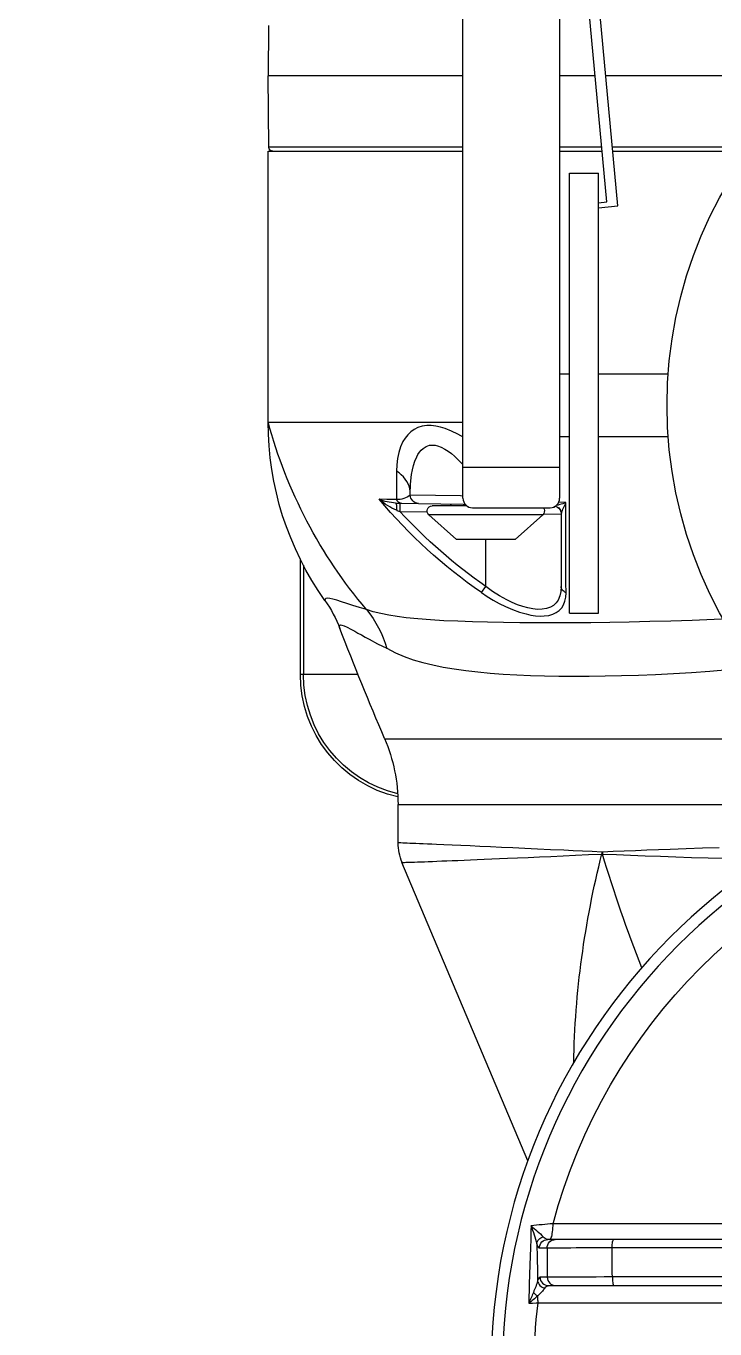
# Model space of a CAD drawing. Header units: millimetres. Extents: x -294625 to 2136527, y -251383 to 128331.
# Drawn here: x 1087689.5 to 1087771.5, y -78372.5 to -78217.3 of the extents above; entities that cross this region are included whole.
import ezdxf

# ---------------------------------------------------------------- set-up
doc = ezdxf.new("R2010")
doc.units = ezdxf.units.MM
doc.set_wipeout_variables(frame=1)
doc.layers.add('0.06 Trả nước', color=3, linetype='Continuous')
doc.layers.add('duong bao khuat', color=251, linetype='Continuous', lineweight=0)

# ---------------------------------------------------------------- blocks, each defined once
blk = doc.blocks.new('MB bom')
at = {"color": 8, "linetype": 'Continuous'}
for p, q in [((-199148.21, 638551.94), (-199148.21, 638633.13)), ((-199215.5, 638570.24), (-199215.5, 638622.64)), ((-199213.45, 638579.32), (-199213.45, 638622.54)), ((-199212.41, 638622.49), (-199212.41, 638579.11)), ((-199206.06, 638620.15), (-199206.06, 638572.04)), ((-199208.9, 638579.08), (-199208.9, 638619.98)), ((-199207.95, 638620.04), (-199207.95, 638579.29)), ((-199156.05, 638553.54), (-199156.05, 638609.76)), ((-199078.15, 638538.04), (-199078.15, 638603.04)), ((-199077.66, 638603.04), (-199077.66, 638538.12)), ((-199069.15, 638603.04), (-199069.15, 638538.04)), ((-199110.45, 638538.04), (-199110.45, 638597.59)), ((-199133.88, 638593.9), (-199134, 638591.24)), ((-199162.43, 638590.53), (-199162.48, 638592.54)), ((-199140.15, 638590.73), (-199139.97, 638592.95)), ((-199161.22, 638591.86), (-199161.28, 638589.87)), ((-199140.31, 638588.54), (-199140.15, 638590.73)), ((-199134, 638591.24), (-199134.1, 638588.63)), ((-199162.37, 638588.56), (-199162.43, 638590.53)), ((-199161.28, 638589.87), (-199161.35, 638587.92)), ((-199162.31, 638586.68), (-199162.37, 638588.56)), ((-199161.35, 638587.92), (-199161.41, 638586.01)), ((-199140.44, 638586.38), (-199140.31, 638588.54)), ((-199134.1, 638588.63), (-199134.18, 638586.06)), ((-199162.24, 638584.83), (-199162.31, 638586.68)), ((-199161.41, 638586.01), (-199161.46, 638584.6)), ((-199140.54, 638584.27), (-199140.44, 638586.38)), ((-199134.18, 638586.06), (-199134.25, 638583.56)), ((-199162.18, 638583.03), (-199162.24, 638584.83)), ((-199161.46, 638584.6), (-199161.52, 638583.21)), ((-199162.11, 638581.28), (-199162.18, 638583.03)), ((-199161.52, 638583.21), (-199161.57, 638581.85)), ((-199140.63, 638582.21), (-199140.54, 638584.27)), ((-199134.25, 638583.56), (-199134.31, 638581.11)), ((-199162.04, 638579.58), (-199162.11, 638581.28)), ((-199161.57, 638581.85), (-199161.62, 638580.51)), ((-199140.69, 638580.2), (-199140.63, 638582.21)), ((-199161.62, 638580.51), (-199161.68, 638579.2)), ((-199140.73, 638578.23), (-199140.69, 638580.2)), ((-199134.31, 638581.11), (-199134.35, 638578.79)), ((-199213.43, 638579.28), (-199213.45, 638579.32)), ((-199213.45, 638572.33), (-199213.45, 638579.32)), ((-199213.39, 638579.24), (-199213.43, 638579.28)), ((-199213.31, 638579.21), (-199213.39, 638579.24)), ((-199213.21, 638579.18), (-199213.31, 638579.21)), ((-199213.08, 638579.15), (-199213.21, 638579.18)), ((-199212.93, 638579.13), (-199213.08, 638579.15)), ((-199212.76, 638579.12), (-199212.93, 638579.13)), ((-199212.59, 638579.11), (-199212.76, 638579.12)), ((-199212.41, 638579.11), (-199212.59, 638579.11)), ((-199212.41, 638578.14), (-199212.42, 638577.19)), ((-199212.41, 638579.11), (-199211.97, 638579.1)), ((-199212.41, 638579.11), (-199212.41, 638578.14)), ((-199211.97, 638579.1), (-199211.53, 638579.1)), ((-199211.53, 638579.1), (-199211.09, 638579.1)), ((-199211.09, 638579.1), (-199210.65, 638579.09)), ((-199210.65, 638579.09), (-199210.22, 638579.09)), ((-199210.22, 638579.09), (-199209.78, 638579.09)), ((-199209.78, 638579.09), (-199209.34, 638579.08)), ((-199209.34, 638579.08), (-199208.9, 638579.08)), ((-199208.9, 638579.08), (-199208.71, 638579.08)), ((-199208.9, 638578.32), (-199208.9, 638579.08)), ((-199208.9, 638577.58), (-199208.9, 638578.32)), ((-199208.71, 638579.08), (-199208.53, 638579.1)), ((-199208.53, 638579.1), (-199208.37, 638579.12)), ((-199208.37, 638579.12), (-199208.23, 638579.14)), ((-199208.23, 638579.14), (-199208.11, 638579.17)), ((-199208.11, 638579.17), (-199208.02, 638579.21)), ((-199208.02, 638579.21), (-199207.97, 638579.25)), ((-199207.97, 638579.25), (-199207.95, 638579.29)), ((-199207.95, 638579.29), (-199207.95, 638572.3)), ((-199161.97, 638577.92), (-199162.04, 638579.58)), ((-199161.68, 638579.2), (-199161.74, 638577.91)), ((-199140.76, 638576.35), (-199140.73, 638578.23)), ((-199134.35, 638578.79), (-199134.38, 638576.53)), ((-199212.42, 638577.19), (-199212.42, 638576.45)), ((-199208.91, 638576.2), (-199208.9, 638576.88)), ((-199208.9, 638576.88), (-199208.9, 638577.58)), ((-199162.04, 638576.26), (-199161.97, 638577.86)), ((-199161.94, 638577.92), (-199161.97, 638577.92)), ((-199161.97, 638577.86), (-199161.97, 638577.92)), ((-199161.94, 638577.86), (-199161.97, 638577.86)), ((-199161.91, 638577.92), (-199161.94, 638577.92)), ((-199161.91, 638577.86), (-199161.94, 638577.86)), ((-199161.88, 638577.92), (-199161.91, 638577.92)), ((-199161.88, 638577.86), (-199161.91, 638577.86)), ((-199161.85, 638577.92), (-199161.88, 638577.92)), ((-199161.85, 638577.86), (-199161.88, 638577.86)), ((-199161.82, 638577.92), (-199161.85, 638577.92)), ((-199161.82, 638577.86), (-199161.85, 638577.86)), ((-199161.79, 638577.91), (-199161.82, 638577.92)), ((-199161.79, 638577.86), (-199161.82, 638577.86)), ((-199161.76, 638577.91), (-199161.79, 638577.91)), ((-199161.76, 638577.86), (-199161.79, 638577.86)), ((-199161.74, 638577.91), (-199161.76, 638577.91)), ((-199161.74, 638577.86), (-199161.76, 638577.86)), ((-199161.74, 638577.91), (-199161.74, 638577.86)), ((-199161.74, 638577.86), (-199161.68, 638576.69)), ((-199161.68, 638576.69), (-199161.63, 638575.55)), ((-199212.42, 638576.45), (-199212.42, 638575.73)), ((-199212.42, 638575.73), (-199212.42, 638575.04)), ((-199212.42, 638575.04), (-199212.42, 638574.39)), ((-199208.91, 638575.47), (-199208.91, 638576.2)), ((-199208.91, 638574.79), (-199208.91, 638575.47)), ((-199162.11, 638574.71), (-199162.04, 638576.26)), ((-199161.63, 638575.55), (-199161.57, 638574.42)), ((-199140.76, 638574.51), (-199140.76, 638576.35)), ((-199134.38, 638576.53), (-199134.39, 638574.33)), ((-199212.42, 638574.39), (-199212.43, 638573.8)), ((-199212.43, 638573.8), (-199212.43, 638573.27)), ((-199208.93, 638573.07), (-199208.92, 638573.6)), ((-199208.92, 638574.17), (-199208.91, 638574.79)), ((-199208.92, 638573.6), (-199208.92, 638574.17)), ((-199162.18, 638573.22), (-199162.11, 638574.71)), ((-199161.57, 638574.42), (-199161.52, 638573.32)), ((-199140.75, 638572.72), (-199140.76, 638574.51)), ((-199134.39, 638574.33), (-199134.4, 638572.19)), ((-199131.82, 638573.45), (-199131.33, 638573.55)), ((-199131.33, 638573.55), (-199130.8, 638573.58)), ((-199130.8, 638573.58), (-199129.63, 638573.57)), ((-199130.8, 638573.58), (-199130.74, 638573.45)), ((-199129.63, 638573.57), (-199128, 638573.57)), ((-199128, 638573.57), (-199126.27, 638573.57)), ((-199126.27, 638573.57), (-199124.46, 638573.57)), ((-199124.46, 638573.57), (-199123.17, 638573.57)), ((-199123.17, 638573.57), (-199121.83, 638573.57)), ((-199121.83, 638573.57), (-199120.46, 638573.57)), ((-199120.46, 638573.57), (-199120.05, 638573.57)), ((-199120.05, 638573.57), (-199120.02, 638571.88)), ((-199213.43, 638572.14), (-199213.45, 638572.33)), ((-199213.45, 638571.46), (-199213.45, 638572.33)), ((-199213.37, 638571.95), (-199213.43, 638572.14)), ((-199213.28, 638571.78), (-199213.37, 638571.95)), ((-199212.43, 638572.78), (-199212.44, 638572.35)), ((-199212.44, 638572.35), (-199212.44, 638572.01)), ((-199212.44, 638572.01), (-199212.44, 638571.74)), ((-199212.43, 638573.27), (-199212.43, 638572.78)), ((-199208.94, 638571.86), (-199208.93, 638572.2)), ((-199208.93, 638572.6), (-199208.93, 638573.07)), ((-199208.93, 638572.2), (-199208.93, 638572.6)), ((-199208.12, 638571.75), (-199208.03, 638571.92)), ((-199208.03, 638571.92), (-199207.97, 638572.11)), ((-199207.97, 638572.11), (-199207.95, 638572.3)), ((-199207.95, 638572.3), (-199207.95, 638571.39)), ((-199207.4, 638571.91), (-199207.22, 638571.94)), ((-199207.22, 638571.94), (-199207.02, 638571.97)), ((-199207.02, 638571.97), (-199206.79, 638572)), ((-199206.79, 638572), (-199206.56, 638572.02)), ((-199206.56, 638572.02), (-199206.31, 638572.03)), ((-199206.31, 638572.03), (-199206.06, 638572.04)), ((-199162.25, 638571.78), (-199162.18, 638573.22)), ((-199161.52, 638573.32), (-199161.45, 638571.72)), ((-199140.71, 638571), (-199140.75, 638572.72)), ((-199134.4, 638572.19), (-199134.4, 638570.13)), ((-199133.5, 638571.52), (-199133.37, 638572)), ((-199133.37, 638572), (-199133.17, 638572.42)), ((-199133.17, 638572.42), (-199132.92, 638572.77)), ((-199132.92, 638572.77), (-199132.62, 638573.06)), ((-199132.62, 638573.06), (-199132.26, 638573.28)), ((-199132.31, 638572.09), (-199132.53, 638571.71)), ((-199132.02, 638572.4), (-199132.31, 638572.09)), ((-199132.26, 638573.28), (-199131.82, 638573.45)), ((-199131.68, 638572.64), (-199132.02, 638572.4)), ((-199131.19, 638572.85), (-199131.68, 638572.64)), ((-199130.65, 638572.96), (-199131.19, 638572.85)), ((-199130.74, 638573.45), (-199130.67, 638573.34)), ((-199130.67, 638573.34), (-199130.59, 638573.24)), ((-199130.06, 638573), (-199130.65, 638572.96)), ((-199130.59, 638573.24), (-199130.5, 638573.16)), ((-199130.5, 638573.16), (-199130.39, 638573.09)), ((-199130.39, 638573.09), (-199130.29, 638573.04)), ((-199130.29, 638573.04), (-199130.17, 638573.01)), ((-199130.17, 638573.01), (-199130.06, 638573)), ((-199121.43, 638573), (-199130.06, 638573)), ((-199121.43, 638573), (-199121.31, 638573.02)), ((-199121.4, 638570.89), (-199121.43, 638573)), ((-199121.13, 638572.98), (-199121.31, 638573.02)), ((-199120.97, 638572.91), (-199121.13, 638572.98)), ((-199120.82, 638572.82), (-199120.97, 638572.91)), ((-199120.69, 638572.7), (-199120.82, 638572.82)), ((-199120.58, 638572.56), (-199120.69, 638572.7)), ((-199120.5, 638572.4), (-199120.58, 638572.56)), ((-199120.45, 638572.23), (-199120.5, 638572.4)), ((-199120.44, 638572.1), (-199120.45, 638572.23)), ((-199120.43, 638572.06), (-199120.44, 638572.1)), ((-199120.42, 638571.32), (-199120.43, 638572.06)), ((-199213.69, 638570.9), (-199213.73, 638571.07)), ((-199213.62, 638570.74), (-199213.69, 638570.9)), ((-199213.53, 638570.6), (-199213.62, 638570.74)), ((-199213.43, 638570.47), (-199213.53, 638570.6)), ((-199213.43, 638571.27), (-199213.45, 638571.46)), ((-199213.37, 638571.09), (-199213.43, 638571.27)), ((-199213.3, 638570.36), (-199213.43, 638570.47)), ((-199213.28, 638570.92), (-199213.37, 638571.09)), ((-199213.16, 638570.28), (-199213.3, 638570.36)), ((-199213.16, 638571.63), (-199213.28, 638571.78)), ((-199213.16, 638570.77), (-199213.28, 638570.92)), ((-199213.01, 638571.51), (-199213.16, 638571.63)), ((-199213.01, 638570.64), (-199213.16, 638570.77)), ((-199212.83, 638571.42), (-199213.01, 638571.51)), ((-199212.83, 638570.55), (-199213.01, 638570.64)), ((-199212.65, 638571.36), (-199212.83, 638571.42)), ((-199212.65, 638570.5), (-199212.83, 638570.55)), ((-199212.45, 638571.34), (-199212.65, 638571.36)), ((-199212.45, 638570.48), (-199212.65, 638570.5)), ((-199212.5, 638570.38), (-199212.64, 638570.28)), ((-199212.45, 638570.48), (-199212.5, 638570.38)), ((-199212.44, 638571.74), (-199212.45, 638571.51)), ((-199212.45, 638571.51), (-199212.45, 638571.34)), ((-199212.01, 638571.34), (-199212.45, 638571.34)), ((-199212.45, 638571.34), (-199212.45, 638570.48)), ((-199211.58, 638571.34), (-199212.01, 638571.34)), ((-199211.14, 638571.33), (-199211.58, 638571.34)), ((-199210.7, 638571.33), (-199211.14, 638571.33)), ((-199210.26, 638571.33), (-199210.7, 638571.33)), ((-199209.83, 638571.32), (-199210.26, 638571.33)), ((-199209.39, 638571.32), (-199209.83, 638571.32)), ((-199208.95, 638571.31), (-199209.39, 638571.32)), ((-199208.95, 638571.54), (-199208.94, 638571.86)), ((-199208.95, 638571.31), (-199208.95, 638571.54)), ((-199208.95, 638571.31), (-199208.76, 638571.33)), ((-199208.95, 638570.4), (-199208.95, 638571.31)), ((-199208.95, 638570.4), (-199208.76, 638570.42)), ((-199208.93, 638570.34), (-199208.95, 638570.4)), ((-199208.76, 638571.33), (-199208.57, 638571.39)), ((-199208.76, 638570.42), (-199208.57, 638570.48)), ((-199208.57, 638571.39), (-199208.4, 638571.48)), ((-199208.57, 638570.48), (-199208.4, 638570.57)), ((-199208.4, 638571.48), (-199208.24, 638571.6)), ((-199208.4, 638570.57), (-199208.24, 638570.69)), ((-199208.24, 638571.6), (-199208.12, 638571.75)), ((-199208.24, 638570.69), (-199208.12, 638570.84)), ((-199208.12, 638570.84), (-199208.03, 638571.01)), ((-199208.03, 638571.01), (-199207.97, 638571.2)), ((-199207.97, 638571.2), (-199207.95, 638571.39)), ((-199207.95, 638571.61), (-199207.93, 638571.67)), ((-199207.94, 638570.33), (-199207.84, 638570.44)), ((-199207.93, 638571.67), (-199207.89, 638571.72)), ((-199207.89, 638571.72), (-199207.81, 638571.77)), ((-199207.84, 638570.44), (-199207.75, 638570.57)), ((-199207.81, 638571.77), (-199207.7, 638571.82)), ((-199207.75, 638570.57), (-199207.68, 638570.72)), ((-199207.7, 638571.82), (-199207.57, 638571.87)), ((-199207.68, 638570.72), (-199207.63, 638570.87)), ((-199207.57, 638571.87), (-199207.4, 638571.91)), ((-199162.37, 638569.07), (-199162.31, 638570.4)), ((-199162.31, 638570.4), (-199162.25, 638571.78)), ((-199161.45, 638571.72), (-199161.38, 638570.17)), ((-199140.66, 638569.32), (-199140.71, 638571)), ((-199133.58, 638570.49), (-199133.57, 638570.98)), ((-199133.54, 638569.95), (-199133.58, 638570.49)), ((-199133.57, 638570.98), (-199133.5, 638571.52)), ((-199132.78, 638570.74), (-199132.79, 638570.16)), ((-199132.69, 638571.26), (-199132.78, 638570.74)), ((-199132.53, 638571.71), (-199132.69, 638571.26)), ((-199121.5, 638570.8), (-199124.45, 638567.5)), ((-199121.5, 638570.8), (-199121.5, 638557.2)), ((-199120.45, 638570.4), (-199120.45, 638557.6)), ((-199120.3, 638564.29), (-199120.42, 638571.32)), ((-199120.41, 638571.26), (-199120.42, 638571.32)), ((-199120.39, 638571.19), (-199120.41, 638571.26)), ((-199120.36, 638571.13), (-199120.39, 638571.19)), ((-199120.31, 638571.07), (-199120.36, 638571.13)), ((-199120.25, 638571.02), (-199120.31, 638571.07)), ((-199120.18, 638570.97), (-199120.25, 638571.02)), ((-199120.1, 638570.92), (-199120.18, 638570.97)), ((-199120.01, 638570.88), (-199120.1, 638570.92)), ((-199120.02, 638571.88), (-199120.01, 638570.88)), ((-199120.01, 638570.88), (-199119.91, 638570)), ((-199215.55, 638569.13), (-199215.53, 638569.57)), ((-199213.26, 638569.19), (-199215.55, 638569.13)), ((-199215.53, 638569.57), (-199215.51, 638570.03)), ((-199215.51, 638570.03), (-199215.5, 638570.24)), ((-199215.5, 638570.24), (-199215.4, 638570.24)), ((-199215.4, 638570.24), (-199215.29, 638570.24)), ((-199215.29, 638570.24), (-199215.19, 638570.23)), ((-199215.19, 638570.23), (-199215.08, 638570.23)), ((-199215.08, 638570.23), (-199214.98, 638570.23)), ((-199214.98, 638570.23), (-199214.88, 638570.22)), ((-199214.88, 638570.22), (-199214.78, 638570.21)), ((-199214.78, 638570.21), (-199214.68, 638570.2)), ((-199214.63, 638570.13), (-199214.68, 638570.2)), ((-199214.58, 638570.05), (-199214.63, 638570.13)), ((-199214.53, 638569.98), (-199214.58, 638570.05)), ((-199214.48, 638569.91), (-199214.53, 638569.98)), ((-199214.42, 638569.85), (-199214.48, 638569.91)), ((-199214.36, 638569.79), (-199214.42, 638569.85)), ((-199214.31, 638569.73), (-199214.36, 638569.79)), ((-199214.25, 638569.68), (-199214.31, 638569.73)), ((-199210.97, 638569.26), (-199213.26, 638569.19)), ((-199213.02, 638570.22), (-199213.16, 638570.28)), ((-199212.87, 638570.19), (-199213.02, 638570.22)), ((-199212.64, 638570.28), (-199212.87, 638570.19)), ((-199208.93, 638569.32), (-199210.97, 638569.26)), ((-199208.87, 638570.27), (-199208.93, 638570.34)), ((-199207.92, 638569.36), (-199208.93, 638569.32)), ((-199208.77, 638570.2), (-199208.87, 638570.27)), ((-199208.63, 638570.14), (-199208.77, 638570.2)), ((-199208.47, 638570.08), (-199208.63, 638570.14)), ((-199208.47, 638570.08), (-199208.33, 638570.11)), ((-199208.33, 638570.11), (-199208.19, 638570.16)), ((-199208.19, 638570.16), (-199208.06, 638570.23)), ((-199208.06, 638570.23), (-199207.94, 638570.33)), ((-199206.92, 638569.38), (-199207.92, 638569.36)), ((-199206.3, 638569.4), (-199206.92, 638569.38)), ((-199198.56, 638569.04), (-199162.97, 638554.01)), ((-199162.43, 638567.8), (-199162.37, 638569.07)), ((-199161.38, 638570.17), (-199161.31, 638568.68)), ((-199140.59, 638567.69), (-199140.66, 638569.32)), ((-199134.4, 638570.13), (-199134.39, 638568.08)), ((-199133.46, 638569.39), (-199133.54, 638569.95)), ((-199133.34, 638568.81), (-199133.46, 638569.39)), ((-199133.11, 638568.01), (-199133.34, 638568.81)), ((-199132.79, 638570.16), (-199132.74, 638569.6)), ((-199132.74, 638569.6), (-199132.62, 638569.02)), ((-199132.62, 638569.02), (-199132.46, 638568.41)), ((-199119.91, 638570), (-199119.81, 638569.07)), ((-199119.81, 638569.07), (-199119.71, 638568.12)), ((-199162.48, 638566.58), (-199162.43, 638567.8)), ((-199161.31, 638568.68), (-199161.24, 638567.25)), ((-199161.24, 638567.25), (-199161.18, 638565.87)), ((-199140.5, 638566.09), (-199140.59, 638567.69)), ((-199134.39, 638568.08), (-199134.36, 638566.11)), ((-199132.81, 638567.18), (-199133.11, 638568.01)), ((-199132.46, 638568.41), (-199132.24, 638567.78)), ((-199132.24, 638567.78), (-199131.97, 638567.14)), ((-199124.45, 638567.5), (-199124.45, 638560.5)), ((-199119.71, 638568.12), (-199119.6, 638567.14)), ((-199162.52, 638565.63), (-199162.48, 638566.58)), ((-199161.18, 638565.87), (-199161.12, 638564.56)), ((-199140.39, 638564.54), (-199140.5, 638566.09)), ((-199134.36, 638566.11), (-199134.33, 638564.22)), ((-199132.45, 638566.36), (-199132.81, 638567.18)), ((-199132.09, 638565.62), (-199132.45, 638566.36)), ((-199131.97, 638567.14), (-199131.66, 638566.5)), ((-199131.66, 638566.5), (-199131.18, 638565.65)), ((-199119.6, 638567.14), (-199119.5, 638566.14)), ((-199119.5, 638566.14), (-199119.39, 638565.13)), ((-199119.01, 638564), (-199116.32, 638566.54)), ((-199116.32, 638566.54), (-199115.58, 638565.73)), ((-199115.58, 638565.73), (-199114.86, 638564.91)), ((-199162.6, 638563.83), (-199162.56, 638564.71)), ((-199162.56, 638564.71), (-199162.52, 638565.63)), ((-199161.12, 638564.56), (-199161.06, 638563.31)), ((-199140.25, 638563.05), (-199140.39, 638564.54)), ((-199134.33, 638564.22), (-199134.28, 638562.41)), ((-199131.69, 638564.9), (-199132.09, 638565.62)), ((-199131.26, 638564.18), (-199131.69, 638564.9)), ((-199130.79, 638563.49), (-199131.26, 638564.18)), ((-199131.18, 638565.65), (-199130.64, 638564.81)), ((-199130.64, 638564.81), (-199130.05, 638564)), ((-199119.3, 638564.31), (-199120.3, 638564.29)), ((-199120.29, 638563.98), (-199120.3, 638564.29)), ((-199119.39, 638565.13), (-199119.3, 638564.31)), ((-199119.3, 638564.31), (-199119.29, 638564)), ((-199119.01, 638564), (-199119.3, 638564.31)), ((-199114.86, 638564.91), (-199114.17, 638564.06)), ((-199162.67, 638562.18), (-199162.64, 638562.99)), ((-199162.64, 638562.99), (-199162.6, 638563.83)), ((-199161.06, 638563.31), (-199161.01, 638562.13)), ((-199140.08, 638561.62), (-199140.25, 638563.05)), ((-199130.79, 638563.49), (-199130.05, 638564)), ((-199130.05, 638564), (-199124.45, 638564)), ((-199119.29, 638564), (-199120.29, 638563.98)), ((-199120.15, 638555.98), (-199120.29, 638563.98)), ((-199119.29, 638564), (-199119.15, 638555)), ((-199119.29, 638564), (-199119.01, 638564)), ((-199117.9, 638563.22), (-199119.01, 638564)), ((-199117.09, 638562.61), (-199117.9, 638563.22)), ((-199116.3, 638561.97), (-199117.09, 638562.61)), ((-199114.17, 638564.06), (-199113.51, 638563.21)), ((-199113.51, 638563.21), (-199112.89, 638562.34)), ((-199162.73, 638560.69), (-199162.7, 638561.42)), ((-199162.7, 638561.42), (-199162.67, 638562.18)), ((-199161.01, 638562.13), (-199160.96, 638561.02)), ((-199139.89, 638560.25), (-199140.08, 638561.62)), ((-199134.28, 638562.41), (-199134.21, 638560.68)), ((-199115.56, 638561.32), (-199116.3, 638561.97)), ((-199114.87, 638560.65), (-199115.56, 638561.32)), ((-199112.89, 638562.34), (-199112.34, 638561.46)), ((-199112.34, 638561.46), (-199111.9, 638560.69)), ((-199162.78, 638559.36), (-199162.75, 638560)), ((-199162.75, 638560), (-199162.73, 638560.69)), ((-199160.96, 638561.02), (-199160.91, 638559.98)), ((-199160.91, 638559.98), (-199160.87, 638559.01)), ((-199139.67, 638558.93), (-199139.89, 638560.25)), ((-199134.21, 638560.68), (-199134.14, 638559)), ((-199124.45, 638560.5), (-199121.5, 638557.2)), ((-199114.53, 638560.28), (-199114.87, 638560.65)), ((-199114.21, 638559.9), (-199114.53, 638560.28)), ((-199113.93, 638559.52), (-199114.21, 638559.9)), ((-199113.68, 638559.14), (-199113.93, 638559.52)), ((-199111.9, 638560.69), (-199111.53, 638559.92)), ((-199111.53, 638559.92), (-199111.22, 638559.16)), ((-199162.84, 638557.65), (-199162.82, 638558.18)), ((-199162.82, 638558.18), (-199162.8, 638558.75)), ((-199162.8, 638558.75), (-199162.78, 638559.36)), ((-199160.87, 638559.01), (-199160.83, 638558.12)), ((-199160.83, 638558.12), (-199160.81, 638557.56)), ((-199139.42, 638557.68), (-199139.67, 638558.93)), ((-199134.14, 638559), (-199134.04, 638557.4)), ((-199113.44, 638558.68), (-199113.68, 638559.14)), ((-199113.28, 638558.23), (-199113.44, 638558.68)), ((-199113.22, 638557.98), (-199113.28, 638558.23)), ((-199113.19, 638557.74), (-199113.22, 638557.98)), ((-199111.22, 638559.16), (-199111.05, 638558.59)), ((-199111.05, 638558.59), (-199110.93, 638558.03)), ((-199110.93, 638558.03), (-199110.87, 638557.5)), ((-199162.89, 638556.27), (-199162.88, 638556.69)), ((-199162.88, 638556.69), (-199162.86, 638557.15)), ((-199162.86, 638557.15), (-199162.84, 638557.65)), ((-199160.81, 638557.56), (-199160.79, 638557.04)), ((-199160.79, 638557.04), (-199160.77, 638556.55)), ((-199160.77, 638556.55), (-199160.75, 638556.1)), ((-199139.13, 638556.49), (-199139.42, 638557.68)), ((-199138.79, 638555.35), (-199139.13, 638556.49)), ((-199134.04, 638557.4), (-199133.92, 638555.91)), ((-199121.12, 638553.76), (-199121.17, 638557.01)), ((-199113.8, 638556.3), (-199113.59, 638556.53)), ((-199113.59, 638556.53), (-199113.36, 638556.88)), ((-199113.36, 638556.88), (-199113.22, 638557.3)), ((-199113.22, 638557.3), (-199113.19, 638557.74)), ((-199110.95, 638556.43), (-199111.1, 638555.91)), ((-199110.87, 638556.99), (-199110.95, 638556.43)), ((-199110.87, 638557.5), (-199110.87, 638556.99)), ((-199162.95, 638554.67), (-199162.94, 638554.91)), ((-199162.94, 638554.91), (-199162.93, 638555.2)), ((-199162.93, 638555.2), (-199162.92, 638555.52)), ((-199162.92, 638555.52), (-199162.91, 638555.88)), ((-199162.91, 638555.88), (-199162.89, 638556.27)), ((-199160.75, 638556.1), (-199160.73, 638555.68)), ((-199160.73, 638555.68), (-199160.71, 638555.3)), ((-199160.71, 638555.3), (-199160.7, 638554.95)), ((-199160.7, 638554.95), (-199160.68, 638554.64)), ((-199138.4, 638554.26), (-199138.79, 638555.35)), ((-199133.92, 638555.91), (-199133.78, 638554.51)), ((-199120.12, 638553.99), (-199120.15, 638555.98)), ((-199119.15, 638555), (-199119, 638555)), ((-199119, 638555), (-199117.84, 638555.04)), ((-199119, 638555), (-199118.7, 638554.98)), ((-199118.7, 638554.98), (-199118.4, 638554.93)), ((-199118.4, 638554.93), (-199118.1, 638554.85)), ((-199118.1, 638554.85), (-199117.81, 638554.73)), ((-199117.84, 638555.04), (-199116.72, 638555.16)), ((-199116.72, 638555.16), (-199116.16, 638555.26)), ((-199116.16, 638555.26), (-199115.62, 638555.39)), ((-199115.62, 638555.39), (-199115.1, 638555.56)), ((-199115.1, 638555.56), (-199114.61, 638555.77)), ((-199114.61, 638555.77), (-199114.32, 638555.92)), ((-199114.32, 638555.92), (-199114.05, 638556.1)), ((-199114.05, 638556.1), (-199113.8, 638556.3)), ((-199111.61, 638555.05), (-199111.96, 638554.69)), ((-199111.33, 638555.45), (-199111.61, 638555.05)), ((-199111.1, 638555.91), (-199111.33, 638555.45)), ((-199162.97, 638554.08), (-199162.96, 638554.17)), ((-199162.97, 638554.03), (-199162.97, 638554.08)), ((-199162.97, 638554.02), (-199162.97, 638554.03)), ((-199162.96, 638554.3), (-199162.95, 638554.46)), ((-199162.96, 638554.17), (-199162.96, 638554.3)), ((-199162.95, 638554.46), (-199162.95, 638554.67)), ((-199160.68, 638554.64), (-199160.67, 638554.37)), ((-199160.67, 638554.37), (-199160.66, 638554.13)), ((-199160.66, 638554.13), (-199160.65, 638553.87)), ((-199160.65, 638553.87), (-199160.64, 638553.68)), ((-199160.64, 638553.68), (-199160.64, 638553.57)), ((-199160.64, 638553.57), (-199160.64, 638553.55)), ((-199160.64, 638553.54), (-199156.05, 638553.54)), ((-199137.96, 638553.22), (-199138.4, 638554.26)), ((-199133.78, 638554.51), (-199133.65, 638553.43)), ((-199133.65, 638553.43), (-199133.49, 638552.43)), ((-199120.12, 638553.77), (-199121.12, 638553.76)), ((-199120.98, 638553.38), (-199121.12, 638553.76)), ((-199120.8, 638553.37), (-199120.98, 638553.38)), ((-199120.64, 638553.37), (-199120.8, 638553.37)), ((-199120.49, 638553.36), (-199120.64, 638553.37)), ((-199120.36, 638553.34), (-199120.49, 638553.36)), ((-199120.25, 638553.32), (-199120.36, 638553.34)), ((-199120.17, 638553.3), (-199120.25, 638553.32)), ((-199120.12, 638553.28), (-199120.17, 638553.3)), ((-199120.11, 638553.25), (-199120.12, 638553.99)), ((-199120.11, 638553.89), (-199120.12, 638553.99)), ((-199120.11, 638553.25), (-199120.12, 638553.28)), ((-199120.09, 638553.8), (-199120.11, 638553.89)), ((-199120.05, 638553.71), (-199120.09, 638553.8)), ((-199120.01, 638553.62), (-199120.05, 638553.71)), ((-199119.95, 638553.54), (-199120.01, 638553.62)), ((-199119.87, 638553.47), (-199119.95, 638553.54)), ((-199119.79, 638553.4), (-199119.87, 638553.47)), ((-199119.7, 638553.34), (-199119.79, 638553.4)), ((-199118.04, 638553.35), (-199119.7, 638553.34)), ((-199119.7, 638553.34), (-199119.68, 638552.21)), ((-199116.31, 638553.37), (-199118.04, 638553.35)), ((-199117.81, 638554.73), (-199117.53, 638554.57)), ((-199117.53, 638554.57), (-199117.26, 638554.39)), ((-199117.26, 638554.39), (-199117, 638554.18)), ((-199117, 638554.18), (-199116.75, 638553.93)), ((-199116.75, 638553.93), (-199116.52, 638553.66)), ((-199116.52, 638553.66), (-199116.31, 638553.37)), ((-199115.54, 638553.4), (-199116.31, 638553.37)), ((-199114.8, 638553.48), (-199115.54, 638553.4)), ((-199114.08, 638553.63), (-199114.8, 638553.48)), ((-199113.4, 638553.84), (-199114.08, 638553.63)), ((-199112.78, 638554.13), (-199113.4, 638553.84)), ((-199112.35, 638554.39), (-199112.78, 638554.13)), ((-199111.96, 638554.69), (-199112.35, 638554.39)), ((-199137.43, 638552.21), (-199137.96, 638553.22)), ((-199136.88, 638551.09), (-199137.43, 638552.21)), ((-199133.49, 638552.43), (-199133.3, 638551.48)), ((-199119.68, 638552.21), (-199119.66, 638551.3)), ((-199136.34, 638550.08), (-199136.88, 638551.09)), ((-199133.3, 638551.48), (-199133.07, 638550.59)), ((-199133.07, 638550.59), (-199132.79, 638549.76)), ((-199140.55, 638548.77), (-199140.55, 638542.25)), ((-199136.09, 638549.61), (-199136.34, 638550.08)), ((-199135.84, 638549.17), (-199136.09, 638549.61)), ((-199135.61, 638548.76), (-199135.84, 638549.17)), ((-199135.4, 638548.38), (-199135.61, 638548.76)), ((-199132.81, 638549.78), (-199132.57, 638548.93)), ((-199132.79, 638549.76), (-199132.81, 638549.78)), ((-199132.79, 638549.76), (-199132.79, 638549.76)), ((-199132.57, 638548.93), (-199132.32, 638548.14)), ((-199135.13, 638547.89), (-199135.4, 638548.38)), ((-199134.9, 638547.46), (-199135.13, 638547.89)), ((-199134.75, 638547.12), (-199134.9, 638547.46)), ((-199134.66, 638546.85), (-199134.75, 638547.12)), ((-199132.32, 638548.14), (-199132.1, 638547.43)), ((-199132.1, 638547.43), (-199131.88, 638546.8)), ((-199135.06, 638546.61), (-199134.95, 638546.57)), ((-199134.95, 638546.57), (-199134.86, 638546.55)), ((-199134.86, 638546.55), (-199134.72, 638546.57)), ((-199134.72, 638546.57), (-199134.65, 638546.67)), ((-199134.65, 638546.67), (-199134.66, 638546.85)), ((-199131.88, 638546.8), (-199131.7, 638546.24)), ((-199131.7, 638546.24), (-199131.57, 638545.78)), ((-199131.57, 638545.78), (-199131.48, 638545.41)), ((-199131.59, 638544.84), (-199131.73, 638544.82)), ((-199131.73, 638544.82), (-199131.73, 638544.82)), ((-199131.73, 638544.82), (-199131.73, 638544.82)), ((-199131.49, 638544.94), (-199131.59, 638544.84)), ((-199131.46, 638545.13), (-199131.49, 638544.94)), ((-199131.48, 638545.41), (-199131.46, 638545.13)), ((-199127.51, 638542.25), (-199140.55, 638542.25)), ((-199140.55, 638542.25), (-199140.55, 638541.89)), ((-199140.55, 638541.89), (-199126.81, 638541.89)), ((-199110.45, 638538.04), (-199078.15, 638538.04)), ((-199077.66, 638538.12), (-199069.15, 638538.04)), ((-199063.15, 638538.09), (-199069.15, 638538.04))]:
    blk.add_line(p, q, dxfattribs=at)
for radius in [72.9, 71.55]:
    blk.add_circle((-199223.45, 638637.54), radius, dxfattribs=at)
for centre, radius, start, end in [((-199223.45, 638637.54), 67.77, 284.866, 345.134), ((-199113.31, 638740.35), 169.56, 248.47, 253.323), ((-199188.96, 638683.75), 109.28, 271.0905, 284.3017), ((-199125.52, 638584.32), 12.06, 290.445, 296.9687), ((-199114.91, 638571.46), 5.56, 157.6752, 173.843), ((-198889.26, 638542.12), 318.21, 174.6056, 175.0828), ((-199121.43, 638572), 1, 1, 90), ((-199208.96, 638564.86), 7.82, 127.5302, 136.9267), ((-199213.92, 638571.49), 0.467, 293.622, 356.1404), ((-199207.09, 638571.56), 0.883, 191.5051, 232.1254), ((-199221.26, 638557.22), 19.29, 39.1525, 45.0302), ((-199121.05, 638570.4), 0.6, 0, 138.1783), ((-199070.65, 638609.11), 62.43, 217.7611, 222.991), ((-199223.45, 638637.54), 67.77, 263.2646, 276.7354), ((-199191.11, 638550.19), 30.92, 139.6603, 142.2275), ((-199205.04, 638546.28), 25.15, 111.4898, 114.7155), ((-199209.8, 638559.68), 10.95, 106.2988, 113.9959), ((-199216.54, 638329.53), 240.69, 88.0777, 89.1261), ((-199212.4, 638553.85), 16.7, 68.5773, 76.3696), ((-199119.95, 638568.5), 0.5, 180, 211.6863), ((-199080.65, 638598.09), 60.92, 214.6161, 230.188), ((-199080.27, 638598.38), 60.49, 214.6325, 227.5332), ((-199119.95, 638559.5), 0.5, 122.9131, 180), ((-199121.05, 638557.6), 0.6, 221.8217, 0), ((-199119.15, 638556), 1, 181, 270), ((-199117.13, 638553.41), 2.57, 141.8501, 181.6384), ((-199160.66, 638559.42), 5.87, 246.8419, 270.2211), ((-199156.05, 638533.54), 20, 66.9092, 90), ((-199140.55, 638556.89), 15, 192.9814, 270), ((-199140.55, 638556.89), 14.64, 193.3892, 270), ((-199114.41, 638556.08), 7.1, 202.3973, 222.3581), ((-198991.33, 638919.89), 400, 246.9092, 248.9415), ((-199141.31, 638539.23), 13.55, 51.1573, 73.3857), ((-199114.51, 638553.5), 5.6, 182.5449, 203.1661), ((-199095.32, 638594.02), 57.99, 229.7529, 254.8742), ((-199140.51, 638532.45), 15.17, 54.661, 68.9487), ((-199110.45, 638574.82), 36.78, 234.6453, 270.0016), ((-199077.65, 638538.62), 0.5, 180, 269.5)]:
    blk.add_arc(centre, radius, start, end, dxfattribs=at)
blk = doc.blocks.new('mat dung van')
at = {"color": 0}
blk.add_wipeout([(-195699.91, 638400.6), (-195699.91, 638415.05), (-195665.58, 638415.05), (-195665.2, 638411), (-195604.04, 638416.67), (-195599.13, 638416.67), (-195599.13, 638418.89), (-195603.76, 638418.89), (-195664.36, 638413.28), (-195664.53, 638415.05), (-195658.41, 638415.05), (-195658.41, 638421.05), (-195749.41, 638421.05), (-195749.41, 638415.05), (-195712.91, 638415.05), (-195712.91, 638400.6)], dxfattribs=at)
at = {"linetype": 'ByBlock'}
for p, q in [((-195749.41, 638421.05), (-195749.41, 638415.05)), ((-195665.2, 638411), (-195604.04, 638416.67)), ((-195664.36, 638413.28), (-195603.76, 638418.89)), ((-195749.41, 638415.05), (-195658.41, 638415.05)), ((-195665.58, 638415.05), (-195665.2, 638411)), ((-195664.53, 638415.05), (-195664.36, 638413.28))]:
    blk.add_line(p, q, dxfattribs=at)
at = {"color": 0}
blk.add_wipeout([(-195496.16, 638423.63), (-195497.54, 638423.05), (-195699.91, 638423.05), (-195699.91, 638421.05), (-195712.91, 638421.05), (-195712.91, 638423.05), (-195725.66, 638423.05), (-195727.04, 638423.63), (-195727.61, 638425.01), (-195727.61, 638441.1), (-195727.04, 638442.48), (-195725.66, 638443.05), (-195497.54, 638443.05), (-195496.16, 638442.48), (-195495.59, 638441.1), (-195495.59, 638425.01)], dxfattribs=at)
blk.add_wipeout([(-195729.71, 638223.91), (-195717.07, 638221.47), (-195704.23, 638220.87), (-195693.82, 638221.72), (-195683.86, 638223.71), (-195674.93, 638226.53), (-195661.29, 638232.97), (-195649.93, 638240.77), (-195643.97, 638246.02), (-195640.13, 638249.96), (-195636.99, 638253.57), (-195633.7, 638257.81), (-195629.7, 638263.78), (-195624.54, 638273.47), (-195622.27, 638278.91), (-195619.48, 638287.55), (-195617.12, 638299.57), (-195616.41, 638310.36), (-195616.75, 638318.6), (-195618.33, 638329.33), (-195620.03, 638336.08), (-195627.12, 638353.41), (-195630.23, 638358.76), (-195637.26, 638368.44), (-195643.74, 638375.43), (-195650.87, 638381.66), (-195658.42, 638386.97), (-195664.06, 638390.25), (-195673.28, 638394.52), (-195683.12, 638397.77), (-195688.69, 638399.08), (-195696.65, 638400.31), (-195708.57, 638400.81), (-195717.94, 638400.1), (-195728.17, 638398.17), (-195733.97, 638396.52), (-195744.97, 638392.16), (-195753.54, 638387.52), (-195765.49, 638378.74), (-195772.56, 638371.87), (-195779.85, 638362.87), (-195784.34, 638355.87), (-195788.63, 638347.45), (-195793.35, 638334.13), (-195794.78, 638327.9), (-195796.14, 638317.87), (-195796.38, 638308.45), (-195795.82, 638300.53), (-195794.27, 638291.33), (-195791.59, 638281.77), (-195788.77, 638274.54), (-195785.23, 638267.38), (-195779.36, 638258.13), (-195772.63, 638249.88), (-195764.2, 638241.84), (-195760.26, 638238.73), (-195753.89, 638234.38), (-195744.93, 638229.5), (-195739.64, 638227.2)]).dxf.layer = 'duong bao khuat'
at = {"linetype": 'ByBlock'}
for p, q in [((-195727.61, 638441.1), (-195727.61, 638425.01)), ((-195725.66, 638443.05), (-195497.54, 638443.05)), ((-195719.19, 638443.05), (-195719.19, 638423.05)), ((-195725.66, 638423.05), (-195497.54, 638423.05)), ((-195712.91, 638423.05), (-195712.91, 638421.05)), ((-195699.91, 638423.05), (-195699.91, 638421.05)), ((-195749.41, 638421.05), (-195658.41, 638421.05)), ((-195658.41, 638421.05), (-195658.41, 638415.05)), ((-195712.91, 638415.05), (-195712.91, 638400.6)), ((-195699.91, 638415.05), (-195699.91, 638400.6))]:
    blk.add_line(p, q, dxfattribs=at)
blk.add_circle((-195706.41, 638310.84), 90, dxfattribs=at)
for centre, start, end in [((-195725.66, 638441.1), 90, 180), ((-195725.66, 638425.01), 180, 270)]:
    blk.add_arc(centre, 1.95, start, end, dxfattribs=at)
blk = doc.blocks.new('PMBCB')
at = {"color": 8, "xscale": -0.998699011935332, "yscale": 0.998699011935332, "zscale": 0.998699011935332, "rotation": 270}
blk.add_blockref('MB bom', (-637462.74, 200790.95), dxfattribs=at)
at = {"layer": '0.06 Trả nước', "xscale": 0.5760000000000021, "yscale": 0.5760000000000021, "zscale": 0.5760000000000021, "rotation": 90}
blk.add_blockref('mat dung van', (368010.98, 114668.44), dxfattribs=at)
h = blk.add_hatch()
h.set_pattern_fill('BTCT2', color=8, scale=30, pattern_type=2)
h.set_pattern_definition([(50, (-27194.2, -11189.96), (215.17805, -18.8256), [22.5, -247.5]), (355, (-27194.2, -11189.96), (-41.6254, 225.6576), [18, -198]), (100.4514, (-27176.26, -11191.53), (173.5528, 206.8319), [19.122, -210.3426]), (46.1842, (-27194.2, -11129.96), (320.1723, -49.6557), [33.75, -371.25]), (96.6356, (-27167.5, -11134.1), (280.3988, 292.2354), [28.683, -315.514]), (351.1842, (-27194.2, -11129.96), (280.3986, 292.2356), [27, -297]), (21, (-27164.2, -11144.96), (179.0721, -120.7857), [22.5, -247.5]), (326, (-27164.2, -11144.96), (72.9946, 217.545), [18, -198]), (71.4514, (-27149.27, -11155.03), (252.0668, 96.7591), [19.122, -210.3426]), (37.5, (-27194.194, -11189.96), (3.64796, 99.86816), [0, -195.6, 0, -201, 0, -198.75]), (7.5, (-27194.19, -11189.96), (78.92086, 118.3235), [0, -114.6, 0, -191.1, 0, -75.75]), (327.5, (-27261.094, -11189.96), (160.14673, -6.76646), [0, -75, 0, -234, 0, -310.5]), (317.5, (-27291.1, -11189.96), (174.95585, 30.0315), [0, -97.5, 0, -155.4, 0, -220.5]), (45, (-27194.19, -11189.96), (-63.6396, 63.6396), []), (45, (-27194.19, -11168.96), (-63.6396, 63.6396), [])])
h.paths.add_polyline_path([(6600, 2700), (-2900, 2700), (-2900, -200), (6600, -200)])
h.paths.add_polyline_path([(5000, 2500), (5000, 0), (0, 0), (0, 2500)], flags=16)
h.paths.add_polyline_path([(5200, 2500), (6400, 2500), (6400, 0), (5200, 0)], flags=16)
h.paths.add_polyline_path([(-200, 2500), (-200, 0), (-2700, 0), (-2700, 2500)], flags=16)
h.paths.add_polyline_path([(5350.97, 389.34), (6075.73, 389.34), (6075.73, 539.34), (5350.97, 539.34)], flags=0)
h.paths.add_polyline_path([(5451.74, 547.35), (5986.02, 547.35), (5986.02, 775.92), (5451.74, 775.92)], flags=0)
h.paths.add_polyline_path([(4155.05, 389.34), (4879.81, 389.34), (4879.81, 539.34), (4155.05, 539.34)], flags=0)
h.paths.add_polyline_path([(4255.82, 547.35), (4790.11, 547.35), (4790.11, 775.92), (4255.82, 775.92)], flags=0)
h.paths.add_polyline_path([(-1032.12, 389.34), (-307.36, 389.34), (-307.36, 539.34), (-1032.12, 539.34)], flags=0)
h.paths.add_polyline_path([(-931.35, 547.35), (-397.07, 547.35), (-397.07, 775.92), (-931.35, 775.92)], flags=0)

msp = doc.modelspace()

# ---------------------------------------------------------------- block references
msp.add_blockref('PMBCB', (1087473.72, -80204.01))

doc.saveas('drawing.dxf')
